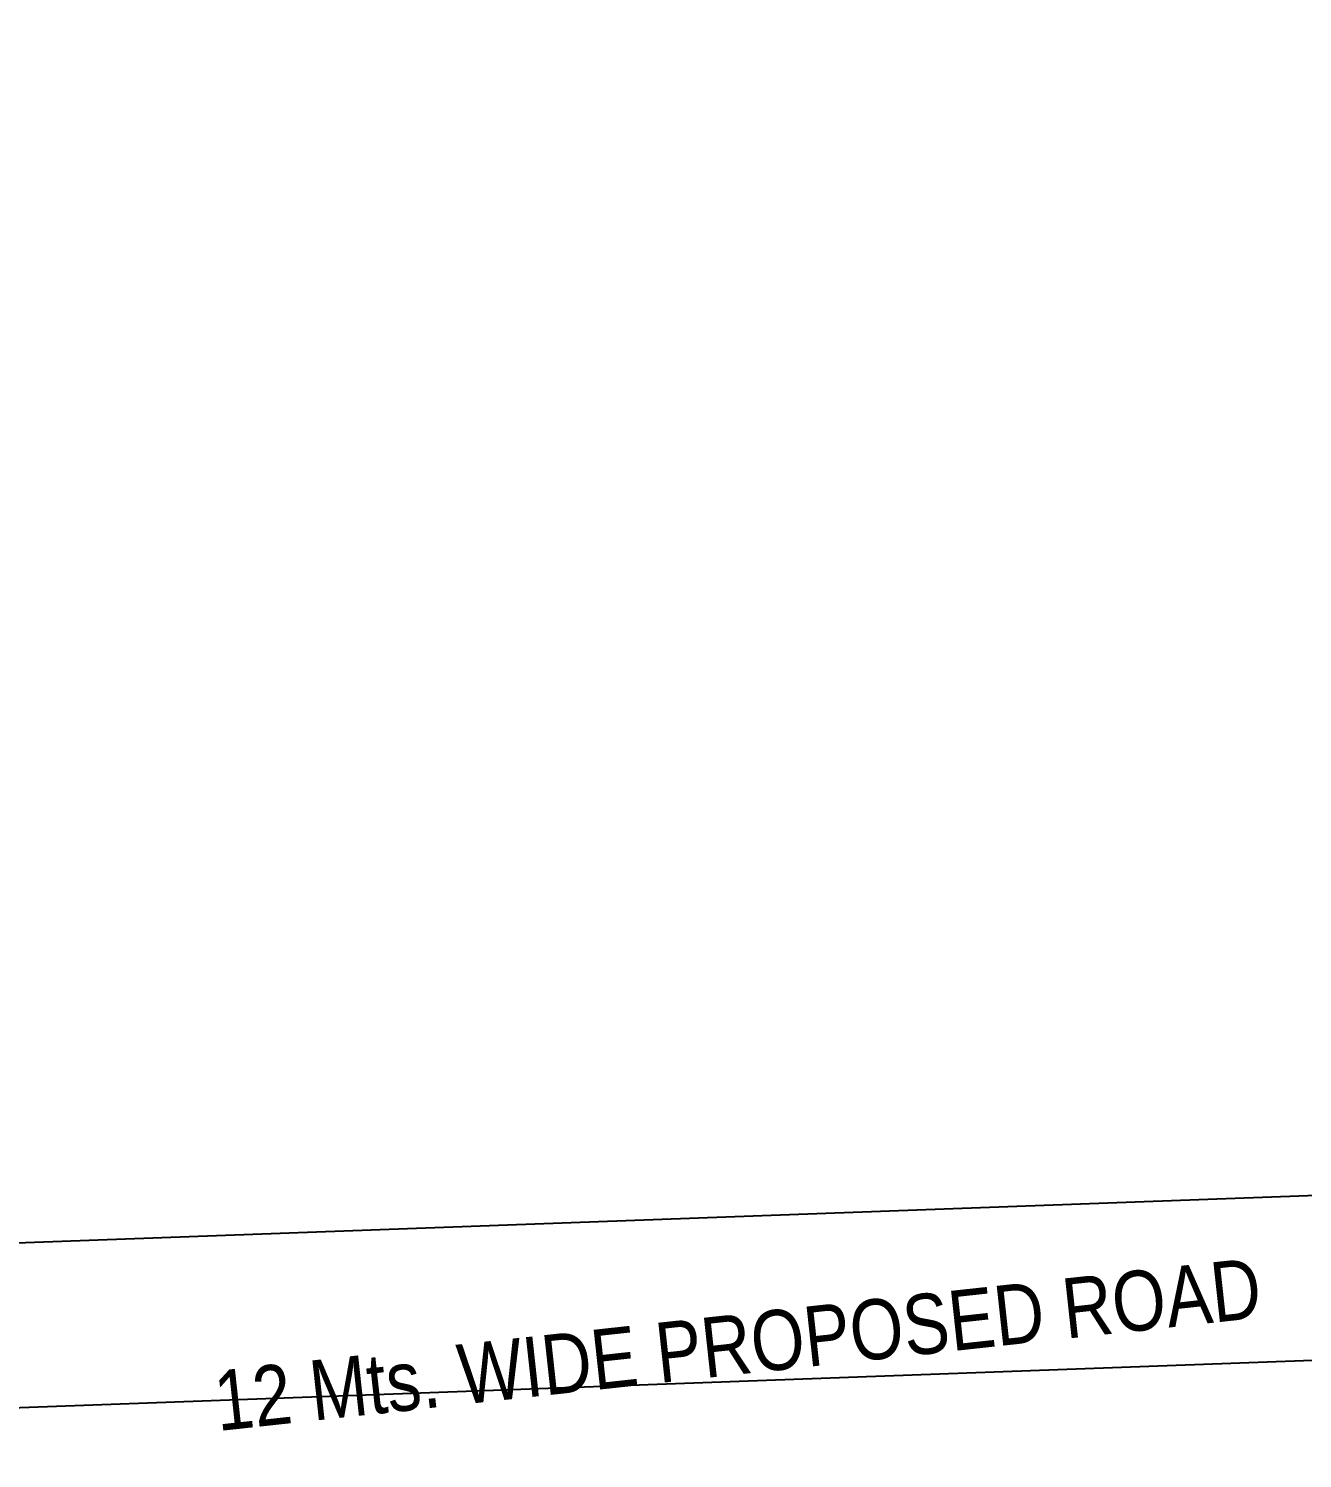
# Model space of a CAD drawing. Header units: millimetres. Extents: x 29397 to 29927, y 26123 to 26652.
# Drawn here: x 29740.6 to 29787.1, y 26299.2 to 26351.4 of the extents above; entities that cross this region are included whole.
import ezdxf

# ---------------------------------------------------------------- set-up
doc = ezdxf.new("R2010")
doc.units = ezdxf.units.MM
doc.header["$LTSCALE"] = 0.3
doc.linetypes.add('CENTER', pattern=[0])
for name, color, linetype in [('_InternalRoad', 3, 'Continuous'), ('_Plot', 7, 'Continuous'), ('_SurveyNo', 8, 'Continuous')]:
    doc.layers.add(name, color=color, linetype=linetype)
doc.layers.add('_SideBoundary', color=1, linetype='Continuous', true_color=0xff0000)
doc.styles.add('PreDCRFont', font='ARIALN.TTF')

msp = doc.modelspace()

# ---------------------------------------------------------------- linework, layer by layer
at = {"layer": '_InternalRoad'}
msp.add_lwpolyline([(29705.66, 26294.42), (29725.742, 26294.48), (29757.228, 26295.636), (29763.243, 26295.857), (29769.257, 26296.077), (29825.589, 26298.145), (29825.384, 26304.141), (29825.18, 26310.138), (29725.503, 26306.48), (29705.66, 26306.42), (29705.66, 26294.42)], close=True, dxfattribs=at)
at = {"layer": '_InternalRoad', "linetype": 'CENTER'}
msp.add_lwpolyline([(29705.66, 26300.42), (29725.623, 26300.48), (29825.384, 26304.141)], dxfattribs=at)
at = {"layer": '_Plot'}
msp.add_lwpolyline([(29721.705, 26345.62), (29716.939, 26398.244), (29591.151, 26394.888), (29591.151, 26445.805), (29584.662, 26520.159), (29573.003, 26515.725), (29579.151, 26445.283), (29579.151, 26394.568), (29561.044, 26394.085), (29560.61, 26388.782), (29448.945, 26388.782), (29451.917, 26301.216), (29538.129, 26293.912), (29726.668, 26294.483), (29742.042, 26161.836), (29817.719, 26142.727), (29817.589, 26220.061), (29828.251, 26220.067), (29825.18, 26310.138), (29725.503, 26306.48)], close=True, dxfattribs=at)
at = {"layer": '_SideBoundary'}
msp.add_lwpolyline([(29817.719, 26142.727), (29817.671, 26171.768), (29817.641, 26189.261), (29817.612, 26206.754), (29817.589, 26220.061), (29828.251, 26220.067), (29825.18, 26310.138), (29725.503, 26306.48), (29724.32, 26318.676), (29723.344, 26328.733), (29722.368, 26338.79), (29721.412, 26348.848), (29720.502, 26358.905), (29719.591, 26368.962), (29718.68, 26379.019), (29716.939, 26398.244), (29591.151, 26394.888), (29591.151, 26445.805), (29584.662, 26520.159), (29845.479, 26519.783), (29846.58, 26129.803), (29817.719, 26142.727)], close=True, dxfattribs=at)
at = {"layer": '_SurveyNo'}
msp.add_lwpolyline([(29825.18, 26310.138), (29725.503, 26306.48), (29726.668, 26294.483), (29735.299, 26220.012), (29828.251, 26220.067)], close=True, dxfattribs=at)

# ---------------------------------------------------------------- texts
at = {"layer": '_InternalRoad', "lineweight": 30, "style": 'PreDCRFont'}
msp.add_text('    12 Mts. WIDE PROPOSED ROAD', height=2.19456, rotation=6.2146, dxfattribs=at).set_placement((29744.721, 26299.854))

doc.saveas('drawing.dxf')
